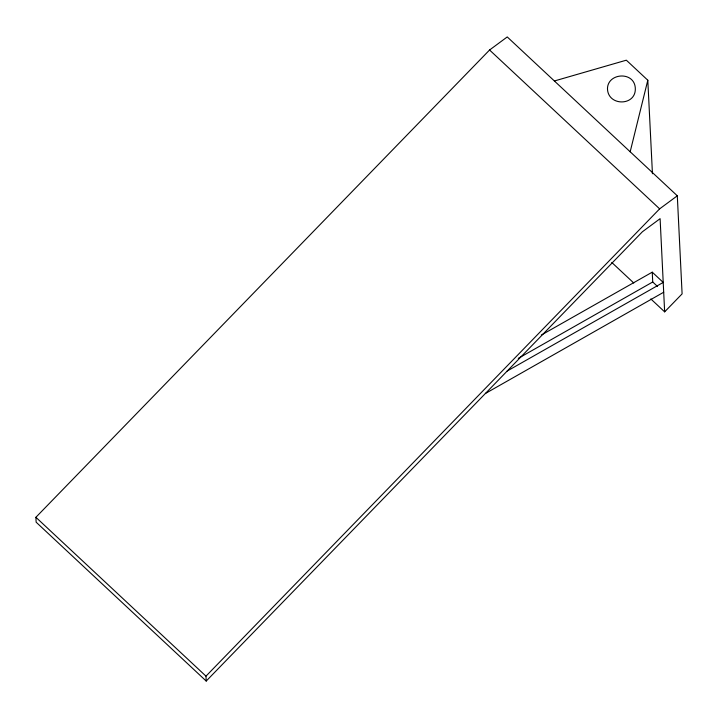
<?xml version="1.0" encoding="UTF-8"?>
<svg xmlns="http://www.w3.org/2000/svg" width="718" height="718" viewBox="0 0 718 718"><rect width="100%" height="100%" fill="white"/><g stroke="black" fill="none" stroke-linecap="round" stroke-linejoin="round"><path stroke-width="1.08" d="M554.395 80.972L626.338 60.186L647.798 80.228L630.18 151.767M664.653 311.854L660.111 218.667L642.404 231.761L206.21 681.059L36.142 522.201L35.9 517.292L489.568 50.009L507.249 36.941L677.307 195.808L682.1 293.886L664.653 311.854L650.831 298.948M206.21 681.059L205.976 676.15L659.636 208.857L677.307 195.808M518.27 358.354L652.725 281.986L652.249 272.176L541.354 335.046M507.204 371.026L663.217 282.425L652.249 272.176M485.386 393.491L663.692 292.235M489.568 50.009L659.636 208.857M652.725 281.986L657.428 286.383M611.79 262.474L633.77 283.009M35.9 517.292L205.976 676.15M647.798 80.228L652.447 173.738M607.482 88.637C607.796 106.722 637.037 106.336 635.25 87.434C633.59 71.01 607.679 73.03 607.482 88.637"/></g></svg>
